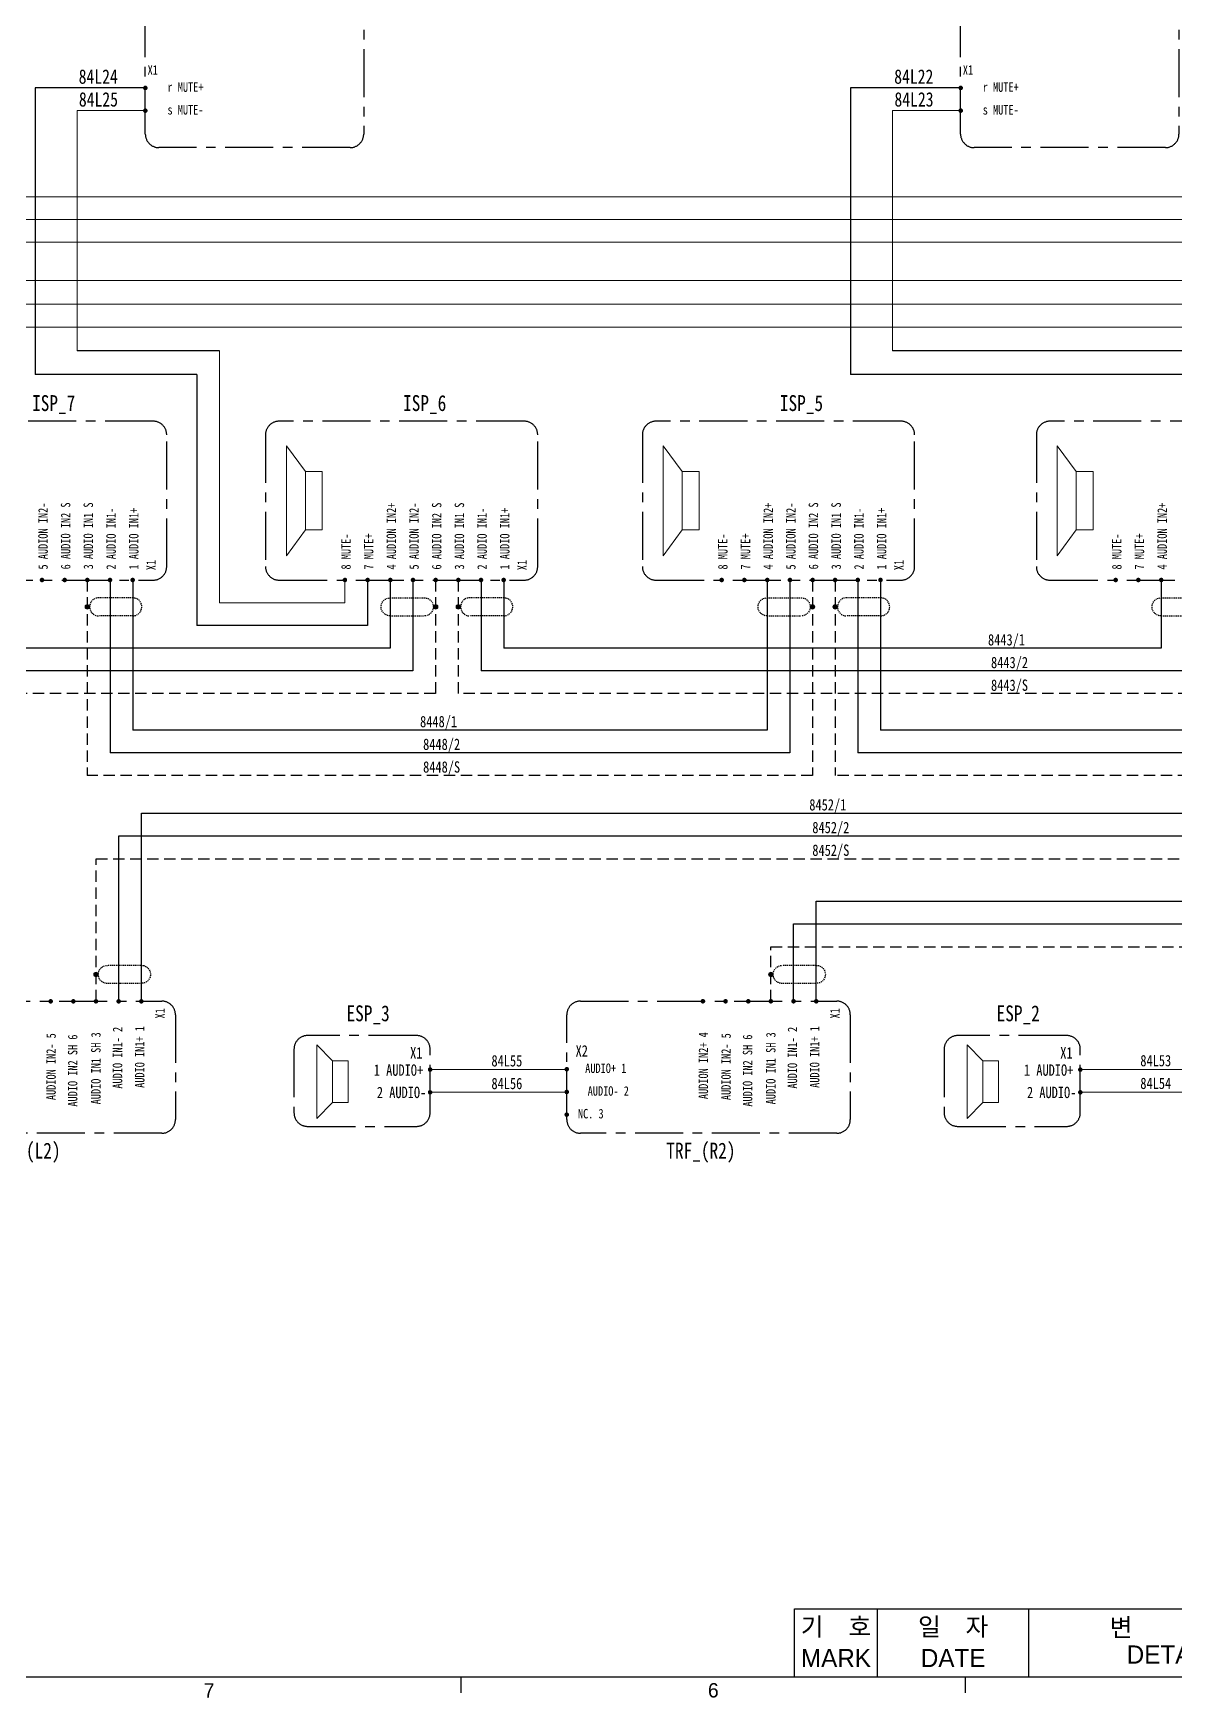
# Model space of a CAD drawing. Header units: millimetres. Extents: x 1204 to 1763, y -128 to 303.
# Drawn here: x 1293.4 to 1444.4, y -118.5 to 101.5 of the extents above; entities that cross this region are included whole.
import ezdxf
from ezdxf.enums import TextEntityAlignment as Align

# ---------------------------------------------------------------- set-up
doc = ezdxf.new("R2010")
doc.units = ezdxf.units.MM
doc.linetypes.add('CENTER', pattern=[50.8, 31.75, -6.35, 6.35, -6.35])
doc.linetypes.add('HIDDEN', pattern=[0.375, 0.25, -0.125])
for name, color, linetype, lineweight in [('1', 7, 'Continuous', 15), ('7', 7, 'Continuous', 15), ('ADDRESS', 85, 'Continuous', 15), ('GND', 252, 'Continuous', 15), ('LINE', 7, 'Continuous', 15), ('TEXT', 7, 'Continuous', 15)]:
    doc.layers.add(name, color=color, linetype=linetype, lineweight=lineweight)
for name, color, linetype in [('AUDIO+', 26, 'Continuous'), ('AUDIO-', 30, 'Continuous'), ('PA+', 116, 'Continuous'), ('SHIELD', 41, 'Continuous')]:
    doc.layers.add(name, color=color, linetype=linetype)
doc.styles.add('ROMANS', font='txt', dxfattribs={"height": 0.2})

# ---------------------------------------------------------------- blocks, each defined once
blk = doc.blocks.new('BALL')
at = {"layer": 'LINE'}
h = blk.add_hatch(color=256, dxfattribs=at)
h.paths.add_polyline_path([(203.75, 320.23, 0.41419), (203.5, 319.98), (203.75, 319.98)])
h.paths.add_polyline_path([(203.75, 320.23), (203.75, 319.98), (204, 319.98, 0.41419)])
h.paths.add_polyline_path([(204, 319.98, 0.00002), (204, 319.98), (203.5, 319.98, 1.00004)])
blk.add_circle((203.75, 319.98), 0.25, dxfattribs=at)
blk = doc.blocks.new('A$C38FC7A60')
at = {"layer": 'SHIELD', "linetype": 'HIDDEN'}
for p, q in [((-1.98, 10), (-1.98, 2.5)), ((0, 0), (0, 0.52))]:
    blk.add_line(p, q, dxfattribs=at)
for points in [[(-1.98, 10), (-1.98, 10), (-1.94, 10.52), (-1.94, 10.52), (-1.23, 12.78), (1.93, 12.35), (1.98, 10), (1.98, 10), (1.98, 2.5), (1.98, 2.5)], [(1.98, 2.5), (1.98, 2.5), (1.94, 1.98), (1.94, 1.98), (1.34, 0.01), (-1.34, 0.01), (-1.94, 1.98), (-1.94, 1.98), (-1.98, 2.5), (-1.98, 2.5)]]:
    blk.add_open_spline(points, degree=3, knots=[0, 0, 0, 0, 1, 1, 1, 2, 2, 2, 3, 3, 3, 3], dxfattribs=at)
at = {"layer": 'SHIELD', "linetype": 'HIDDEN', "xscale": -2, "yscale": 2, "zscale": 2}
blk.add_blockref('BALL', (407.5, -639.96), dxfattribs=at)

msp = doc.modelspace()

# ---------------------------------------------------------------- linework, layer by layer
for p, q in [((1318.07, 59.49), (1299.23, 59.49)), ((1478.45, 59.49), (1407.06, 59.49))]:
    msp.add_line(p, q)
at = {"color": 5, "linetype": 'Continuous'}
for p, q in [((1394.08, -115.77), (1394.08, -106.77)), ((1394.08, -106.77), (1556.58, -106.77)), ((1216.68, -115.77), (1750.08, -115.77))]:
    msp.add_line(p, q, dxfattribs=at)
at = {"color": 6, "linetype": 'Continuous'}
for p, q in [((1405.08, -115.77), (1405.08, -106.77)), ((1425.08, -115.77), (1425.08, -106.77)), ((1350.03, -117.87), (1350.03, -115.77)), ((1416.71, -117.87), (1416.71, -115.77))]:
    msp.add_line(p, q, dxfattribs=at)
at = {"color": 1, "linetype": 'CENTER', "ltscale": 0.2}
for points in [[(1310.05, 182.44), (1335.33, 182.44, -0.414214), (1337.13, 180.64), (1337.13, 88.14, -0.414214), (1335.33, 86.34), (1310.05, 86.34, -0.414214), (1308.25, 88.14), (1308.25, 180.64, -0.414214)], [(1417.86, 182.44), (1443.14, 182.44, -0.414214), (1444.94, 180.64), (1444.94, 88.14, -0.414214), (1443.14, 86.34), (1417.86, 86.34, -0.414214), (1416.06, 88.14), (1416.06, 180.64, -0.414214)], [(1311.08, 30.98), (1311.08, 48.38, 0.414214), (1309.28, 50.18), (1276.88, 50.18, 0.414214), (1275.08, 48.38), (1275.08, 30.98, 0.414214), (1276.88, 29.18), (1309.28, 29.18, 0.414214)], [(1360.14, 30.98), (1360.14, 48.38, 0.414214), (1358.34, 50.18), (1325.94, 50.18, 0.414214), (1324.14, 48.38), (1324.14, 30.98, 0.414214), (1325.94, 29.18), (1358.34, 29.18, 0.414214)], [(1409.98, 30.98), (1409.98, 48.38, 0.414214), (1408.18, 50.18), (1375.78, 50.18, 0.414214), (1373.98, 48.38), (1373.98, 30.98, 0.414214), (1375.78, 29.18), (1408.18, 29.18, 0.414214)], [(1462.08, 30.98), (1462.08, 48.38, 0.414214), (1460.28, 50.18), (1427.88, 50.18, 0.414214), (1426.08, 48.38), (1426.08, 30.98, 0.414214), (1427.88, 29.18), (1460.28, 29.18, 0.414214)], [(1312.23, -28.26), (1312.23, -42.12, -0.414214), (1310.43, -43.92), (1276.53, -43.92, -0.414214), (1274.73, -42.12), (1274.73, -28.26, -0.414214), (1276.53, -26.46), (1310.43, -26.46, -0.414214)], [(1401.48, -28.26), (1401.48, -42.12, -0.414214), (1399.68, -43.92), (1365.78, -43.92, -0.414214), (1363.98, -42.12), (1363.98, -28.26, -0.414214), (1365.78, -26.46), (1399.68, -26.46, -0.414214)], [(1345.91, -41.21), (1345.91, -32.81, 0.414214), (1344.11, -31.01), (1329.71, -31.01, 0.414214), (1327.91, -32.81), (1327.91, -41.21, 0.414214), (1329.71, -43.01), (1344.11, -43.01, 0.414214)], [(1431.89, -41.21), (1431.89, -32.81, 0.414214), (1430.09, -31.01), (1415.69, -31.01, 0.414214), (1413.89, -32.81), (1413.89, -41.21, 0.414214), (1415.69, -43.01), (1430.09, -43.01, 0.414214)]]:
    msp.add_lwpolyline(points, format="xyb", close=True, dxfattribs=at)
at = {"const_width": 0.3}
for points in [[(1308.1, 94.23, -1), (1308.4, 94.23, -1)], [(1415.93, 94.23, -1), (1416.23, 94.23, -1)], [(1308.1, 91.23, 1), (1308.4, 91.23, 1)], [(1308.1, 91.23, 1), (1308.4, 91.23, 1)], [(1415.93, 91.23, 1), (1416.23, 91.23, 1)], [(1415.93, 91.23, 1), (1416.23, 91.23, 1)], [(1294.59, 29.05, 1), (1294.59, 29.35, 1)], [(1297.59, 29.05, 1), (1297.59, 29.35, 1)], [(1300.58, 29.05, -1), (1300.58, 29.35, -1)], [(1303.58, 29.05, -1), (1303.58, 29.35, -1)], [(1306.58, 29.05, -1), (1306.58, 29.35, -1)], [(1334.64, 29.05, -1), (1334.64, 29.35, -1)], [(1337.64, 29.05, -1), (1337.64, 29.35, -1)], [(1340.65, 29.05, 1), (1340.65, 29.35, 1)], [(1343.65, 29.05, 1), (1343.65, 29.35, 1)], [(1346.65, 29.05, 1), (1346.65, 29.35, 1)], [(1349.64, 29.05, -1), (1349.64, 29.35, -1)], [(1352.64, 29.05, -1), (1352.64, 29.35, -1)], [(1355.64, 29.05, -1), (1355.64, 29.35, -1)], [(1384.47, 29.05, -1), (1384.47, 29.35, -1)], [(1387.47, 29.05, -1), (1387.47, 29.35, -1)], [(1390.49, 29.05, 1), (1390.49, 29.35, 1)], [(1393.49, 29.05, 1), (1393.49, 29.35, 1)], [(1396.49, 29.05, 1), (1396.49, 29.35, 1)], [(1399.47, 29.05, -1), (1399.47, 29.35, -1)], [(1402.47, 29.05, -1), (1402.47, 29.35, -1)], [(1405.47, 29.05, -1), (1405.47, 29.35, -1)], [(1436.57, 29.05, -1), (1436.57, 29.35, -1)], [(1439.57, 29.05, -1), (1439.57, 29.35, -1)], [(1442.59, 29.05, 1), (1442.59, 29.35, 1)], [(1295.73, -26.33, -1), (1295.73, -26.63, -1)], [(1298.73, -26.33, -1), (1298.73, -26.63, -1)], [(1301.72, -26.33, 1), (1301.72, -26.63, 1)], [(1304.72, -26.33, 1), (1304.72, -26.63, 1)], [(1307.72, -26.33, 1), (1307.72, -26.63, 1)], [(1381.98, -26.33, -1), (1381.98, -26.63, -1)], [(1384.98, -26.33, -1), (1384.98, -26.63, -1)], [(1387.98, -26.33, -1), (1387.98, -26.63, -1)], [(1390.97, -26.33, 1), (1390.97, -26.63, 1)], [(1393.97, -26.33, 1), (1393.97, -26.63, 1)], [(1396.97, -26.33, 1), (1396.97, -26.63, 1)], [(1363.83, -35.46, 1), (1364.13, -35.46, 1)], [(1346.06, -35.51, 1), (1345.76, -35.51, 1)], [(1432.04, -35.51, 1), (1431.74, -35.51, 1)], [(1346.06, -38.51, 1), (1345.76, -38.51, 1)], [(1363.83, -38.46, 1), (1364.13, -38.46, 1)], [(1432.04, -38.51, 1), (1431.74, -38.51, 1)], [(1363.83, -41.46, 1), (1364.13, -41.46, 1)]]:
    msp.add_lwpolyline(points, format="xyb", close=True, dxfattribs=at)
at = {"layer": '1'}
for p, q in [((1308.23, 91.23), (1299.23, 91.23)), ((1416.06, 91.23), (1407.06, 91.23)), ((1334.64, 26.18), (1318.07, 26.18))]:
    msp.add_line(p, q, dxfattribs=at)
at = {"layer": '7'}
for p, q in [((1299.23, 91.23), (1299.23, 59.49)), ((1407.06, 91.23), (1407.06, 59.49)), ((1318.07, 59.49), (1318.07, 26.18)), ((1334.64, 29.08), (1334.64, 26.18)), ((1363.83, -35.51), (1345.94, -35.51)), ((1449.81, -35.51), (1431.91, -35.51)), ((1363.83, -38.51), (1345.94, -38.51)), ((1449.81, -38.51), (1431.91, -38.51))]:
    msp.add_line(p, q, dxfattribs=at)
at = {"layer": '7', "color": 0}
for p, q in [((1326.91, 32.41), (1326.91, 46.95)), ((1326.91, 46.95), (1329.43, 43.53)), ((1376.74, 32.41), (1376.74, 46.95)), ((1376.74, 46.95), (1379.26, 43.53)), ((1428.84, 32.41), (1428.84, 46.95)), ((1428.84, 46.95), (1431.36, 43.53)), ((1331.64, 43.53), (1329.43, 43.53)), ((1329.43, 43.53), (1329.43, 35.83)), ((1331.64, 35.83), (1331.64, 43.53)), ((1381.48, 43.53), (1379.26, 43.53)), ((1379.26, 43.53), (1379.26, 35.83)), ((1381.48, 35.83), (1381.48, 43.53)), ((1433.58, 43.53), (1431.36, 43.53)), ((1431.36, 43.53), (1431.36, 35.83)), ((1433.58, 35.83), (1433.58, 43.53)), ((1329.43, 35.83), (1326.91, 32.41)), ((1329.43, 35.83), (1331.64, 35.83)), ((1379.26, 35.83), (1376.74, 32.41)), ((1379.26, 35.83), (1381.48, 35.83)), ((1431.36, 35.83), (1428.84, 32.41)), ((1431.36, 35.83), (1433.58, 35.83)), ((1330.94, -41.95), (1330.94, -32.25)), ((1330.94, -32.25), (1333.02, -34.33)), ((1416.91, -41.95), (1416.91, -32.25)), ((1416.91, -32.25), (1418.99, -34.33)), ((1335.09, -34.33), (1333.02, -34.33)), ((1333.02, -34.33), (1333.02, -39.87)), ((1335.09, -39.87), (1335.09, -34.33)), ((1421.07, -34.33), (1418.99, -34.33)), ((1418.99, -34.33), (1418.99, -39.87)), ((1421.07, -39.87), (1421.07, -34.33)), ((1333.02, -39.87), (1330.94, -41.95)), ((1333.02, -39.87), (1335.09, -39.87)), ((1418.99, -39.87), (1416.91, -41.95)), ((1418.99, -39.87), (1421.07, -39.87))]:
    msp.add_line(p, q, dxfattribs=at)
at = {"layer": 'ADDRESS'}
for p, q in [((1644.24, 76.85), (1229.94, 76.85)), ((1644.24, 73.85), (1229.94, 73.85)), ((1644.22, 65.65), (1229.92, 65.65)), ((1644.34, 62.63), (1229.94, 62.63))]:
    msp.add_line(p, q, dxfattribs=at)
at = {"layer": 'AUDIO+'}
for p, q in [((1306.58, 29.18), (1306.58, 9.36)), ((1340.64, 29.18), (1340.64, 20.18)), ((1355.64, 29.18), (1355.64, 20.18)), ((1390.48, 29.18), (1390.48, 9.36)), ((1405.48, 29.18), (1405.48, 9.36)), ((1442.58, 29.18), (1442.58, 20.18)), ((1340.64, 20.18), (1257.4, 20.18)), ((1442.58, 20.18), (1355.64, 20.18)), ((1390.48, 9.36), (1306.58, 9.36)), ((1501.03, 9.36), (1405.48, 9.36)), ((1307.73, -1.63), (1396.98, -1.63)), ((1307.73, -26.46), (1307.73, -1.63)), ((1307.73, -1.63), (1467.95, -1.63)), ((1396.98, -26.46), (1396.98, -13.26)), ((1396.98, -13.26), (1552.19, -13.26))]:
    msp.add_line(p, q, dxfattribs=at)
at = {"layer": 'AUDIO-'}
for p, q in [((1303.58, 29.18), (1303.58, 6.36)), ((1343.64, 29.18), (1343.64, 17.18)), ((1352.64, 29.18), (1352.64, 17.18)), ((1393.48, 29.18), (1393.48, 6.36)), ((1402.48, 29.18), (1402.48, 6.36)), ((1343.64, 17.18), (1254.4, 17.18)), ((1445.58, 17.18), (1352.64, 17.18)), ((1393.48, 6.36), (1303.58, 6.36)), ((1504.03, 6.36), (1402.48, 6.36)), ((1304.73, -4.63), (1393.98, -4.63)), ((1304.73, -26.46), (1304.73, -4.63)), ((1304.73, -4.63), (1470.95, -4.63)), ((1393.98, -26.46), (1393.98, -16.26)), ((1393.98, -16.26), (1555.19, -16.26))]:
    msp.add_line(p, q, dxfattribs=at)
at = {"layer": 'GND'}
for p, q in [((1229.94, 79.85), (1644.24, 79.85)), ((1644.24, 68.8), (1229.94, 68.8))]:
    msp.add_line(p, q, dxfattribs=at)
at = {"layer": 'PA+'}
for p, q in [((1308.23, 94.23), (1293.66, 94.23)), ((1293.66, 94.23), (1293.66, 56.35)), ((1416.06, 94.23), (1401.49, 94.23)), ((1401.49, 94.23), (1401.49, 56.35)), ((1315.07, 56.35), (1293.66, 56.35)), ((1315.07, 56.35), (1315.07, 23.18)), ((1475.45, 56.35), (1401.49, 56.35)), ((1337.64, 29.18), (1337.64, 23.18)), ((1337.64, 23.18), (1315.07, 23.18))]:
    msp.add_line(p, q, dxfattribs=at)
at = {"layer": 'SHIELD', "linetype": 'HIDDEN', "ltscale": 6}
for p, q in [((1300.58, 29.18), (1300.58, 3.36)), ((1346.64, 29.18), (1346.64, 14.18)), ((1349.64, 29.18), (1349.64, 14.18)), ((1396.48, 29.18), (1396.48, 3.36)), ((1399.48, 29.18), (1399.48, 3.36)), ((1346.64, 14.18), (1251.4, 14.18)), ((1448.58, 14.18), (1349.64, 14.18)), ((1396.48, 3.36), (1300.58, 3.36)), ((1507.03, 3.36), (1399.48, 3.36)), ((1301.73, -7.63), (1390.98, -7.63)), ((1301.73, -26.46), (1301.73, -7.63)), ((1301.73, -7.63), (1473.95, -7.63)), ((1390.98, -26.46), (1390.98, -19.26)), ((1390.98, -19.26), (1558.19, -19.26))]:
    msp.add_line(p, q, dxfattribs=at)

# ---------------------------------------------------------------- block references
at = {"layer": '7', "yscale": 0.5999999999999659, "zscale": 0.5999999999999659}
for p, xscale, rotation in [((1300.58, 25.65), -0.5999999999999659, 270), ((1346.64, 25.65), 0.5999999999999659, 90.00000000000001), ((1349.64, 25.65), -0.5999999999999659, 270), ((1396.48, 25.65), 0.5999999999999659, 90.00000000000001), ((1399.48, 25.65), -0.5999999999999659, 270), ((1448.58, 25.65), 0.5999999999999659, 90.00000000000001), ((1301.73, -22.93), 0.5999999999999659, 270), ((1390.98, -22.93), 0.5999999999999659, 270)]:
    msp.add_blockref('A$C38FC7A60', p, dxfattribs=dict(at, xscale=xscale, rotation=rotation))

# ---------------------------------------------------------------- texts
at = {"style": 'ROMANS', "width": 0.8}
for s, p in [('5 AUDION IN2-', (1294.72, 30.58)), ('6 AUDIO IN2 S', (1297.71, 30.6)), ('3 AUDIO IN1 S', (1300.71, 30.6)), ('2 AUDIO IN1-', (1303.72, 30.58)), ('1 AUDIO IN1+', (1306.72, 30.58)), ('4 AUDION IN2+', (1340.78, 30.58)), ('5 AUDION IN2-', (1343.78, 30.58)), ('6 AUDIO IN2 S', (1346.78, 30.58)), ('3 AUDIO IN1 S', (1349.78, 30.58)), ('2 AUDIO IN1-', (1352.78, 30.58)), ('1 AUDIO IN1+', (1355.78, 30.58)), ('4 AUDION IN2+', (1390.61, 30.58)), ('5 AUDION IN2-', (1393.61, 30.58)), ('6 AUDIO IN2 S', (1396.6, 30.6)), ('3 AUDIO IN1 S', (1399.6, 30.6)), ('2 AUDIO IN1-', (1402.61, 30.58)), ('1 AUDIO IN1+', (1405.61, 30.58)), ('4 AUDION IN2+', (1442.71, 30.58)), ('7 MUTE+', (1337.78, 30.58)), ('7 MUTE+', (1387.61, 30.58)), ('7 MUTE+', (1439.71, 30.58)), ('8 MUTE-', (1334.78, 30.58)), ('8 MUTE-', (1384.61, 30.58)), ('8 MUTE-', (1436.71, 30.58)), ('AUDION IN2- 5', (1295.78, -39.54)), ('AUDIO IN1 SH 3', (1301.71, -40.1)), ('AUDIO IN1- 2', (1304.57, -38.02)), ('AUDIO IN1+ 1', (1307.51, -37.92)), ('AUDION IN2+ 4', (1382.04, -39.41)), ('AUDION IN2- 5', (1385.04, -39.54)), ('AUDIO IN1 SH 3', (1390.96, -40.1)), ('AUDIO IN1- 2', (1393.82, -38.02)), ('AUDIO IN1+ 1', (1396.76, -37.92)), ('AUDIO IN2 SH 6', (1298.64, -40.4)), ('AUDIO IN2 SH 6', (1387.89, -40.4))]:
    msp.add_text(s, height=1.25, rotation=90, dxfattribs=at).set_placement(p, align=Align.MIDDLE_LEFT)
for s, height, p in [('1 AUDIO+', 1.5, (1344.99, -35.57)), ('AUDIO+ 1', 1.25, (1371.86, -35.33)), ('1 AUDIO+', 1.5, (1430.97, -35.57)), ('2 AUDIO-', 1.5, (1345.4, -38.52)), ('AUDIO- 2', 1.25, (1372.19, -38.33)), ('2 AUDIO-', 1.5, (1431.37, -38.52)), ('NC. 3', 1.25, (1368.86, -41.33))]:
    msp.add_text(s, height=height, dxfattribs=at).set_placement(p, align=Align.MIDDLE_RIGHT)
at = {"color": 4, "attachment_point": 5, "style": 'ROMANS'}
for s, insert, char_height in [('{\\fﾱﾼﾸﾲￃﾼ|b0|i0|c129|p49;기\u3000호 }', (1399.58, -109.27), 2.4), ('{\\fﾱﾼﾸﾲￃﾼ|b0|i0|c129|p49;일\u3000자 }', (1415.08, -109.27), 2.4), ('{\\fﾱﾼﾸﾲￃﾼ|b0|i0|c129|p49;변\u3000\u3000\u3000\u3000경\u3000\u3000\u3000\u3000\u3000내\u3000\u3000\u3000\u3000역 }', (1463.08, -109.37), 2.4), ('{\\fﾱﾼﾸﾲￃﾼ|b0|i0|c129|p49;MARK }', (1399.58, -113.27), 2.4), ('{\\fﾱﾼﾸﾲￃﾼ|b0|i0|c129|p49;DATE }', (1415.08, -113.27), 2.4), ('{\\fﾱﾼﾸﾲￃﾼ|b0|i0|c129|p49;DETAIL OF REVISION(E.C ZONE) }', (1463.08, -113.17), 2.4), ('{\\fﾱﾼﾸﾲￃﾼ|b0|i0|c129|p49;6 }', (1383.36, -117.55), 1.9), ('{\\fﾱﾼﾸﾲￃﾼ|b0|i0|c129|p49;7 }', (1316.68, -117.55), 1.9)]:
    msp.add_mtext(s, dxfattribs=dict(at, insert=insert, char_height=char_height))
at = {"layer": 'TEXT', "style": 'ROMANS', "width": 0.8}
for s, height, p in [('X1', 1.25, (1309.91, 96.61)), ('X1', 1.25, (1417.72, 96.61)), ('r MUTE+', 1.25, (1315.94, 94.34)), ('r MUTE+', 1.25, (1423.75, 94.34)), ('s MUTE-', 1.25, (1315.94, 91.34)), ('s MUTE-', 1.25, (1423.75, 91.34)), ('8443/1', 1.5, (1424.58, 21.3)), ('8443/2', 1.5, (1424.98, 18.3)), ('8443/S', 1.5, (1424.98, 15.3)), ('8448/1', 1.5, (1349.48, 10.49)), ('8448/2', 1.5, (1349.88, 7.49)), ('8448/S', 1.5, (1349.88, 4.49)), ('8452/1', 1.5, (1400.95, -0.51)), ('8452/2', 1.5, (1401.35, -3.51)), ('8452/S', 1.5, (1401.35, -6.51)), ('X1', 1.5, (1344.9, -33.29)), ('X2', 1.5, (1366.78, -33.03)), ('X1', 1.5, (1430.87, -33.29)), ('84L55', 1.5, (1358.1, -34.34)), ('84L53', 1.5, (1443.91, -34.32)), ('84L56', 1.5, (1358.1, -37.34)), ('84L54', 1.5, (1443.91, -37.32))]:
    msp.add_text(s, height=height, dxfattribs=at).set_placement(p, align=Align.MIDDLE_RIGHT)
for s, p in [('84L24', (1302.02, 95.73)), ('84L22', (1409.87, 95.73)), ('84L25', (1302.05, 92.72)), ('84L23', (1409.9, 92.72))]:
    msp.add_text(s, height=1.9, dxfattribs=at).set_placement(p, align=Align.MIDDLE_CENTER)
at = {"layer": 'TEXT', "lineweight": 0, "style": 'ROMANS', "width": 0.8}
for s, p in [('ISP_7', (1296.13, 51.53)), ('ISP_6', (1345.19, 51.53)), ('ISP_5', (1395.02, 51.53)), ('ESP_3', (1337.71, -29.12)), ('ESP_2', (1423.68, -29.12)), ('TRF_(L2)', (1292.47, -47.26)), ('TRF_(R2)', (1381.72, -47.26))]:
    msp.add_text(s, height=2.1, dxfattribs=at).set_placement(p, align=Align.CENTER)
at = {"layer": 'TEXT', "style": 'ROMANS', "width": 0.8}
for p in [(1309, 31.85), (1358.06, 31.85), (1407.89, 31.85), (1310.19, -27.4), (1399.44, -27.4)]:
    msp.add_text('X1', height=1.25, rotation=90, dxfattribs=at).set_placement(p, align=Align.MIDDLE_RIGHT)

doc.saveas('drawing.dxf')
